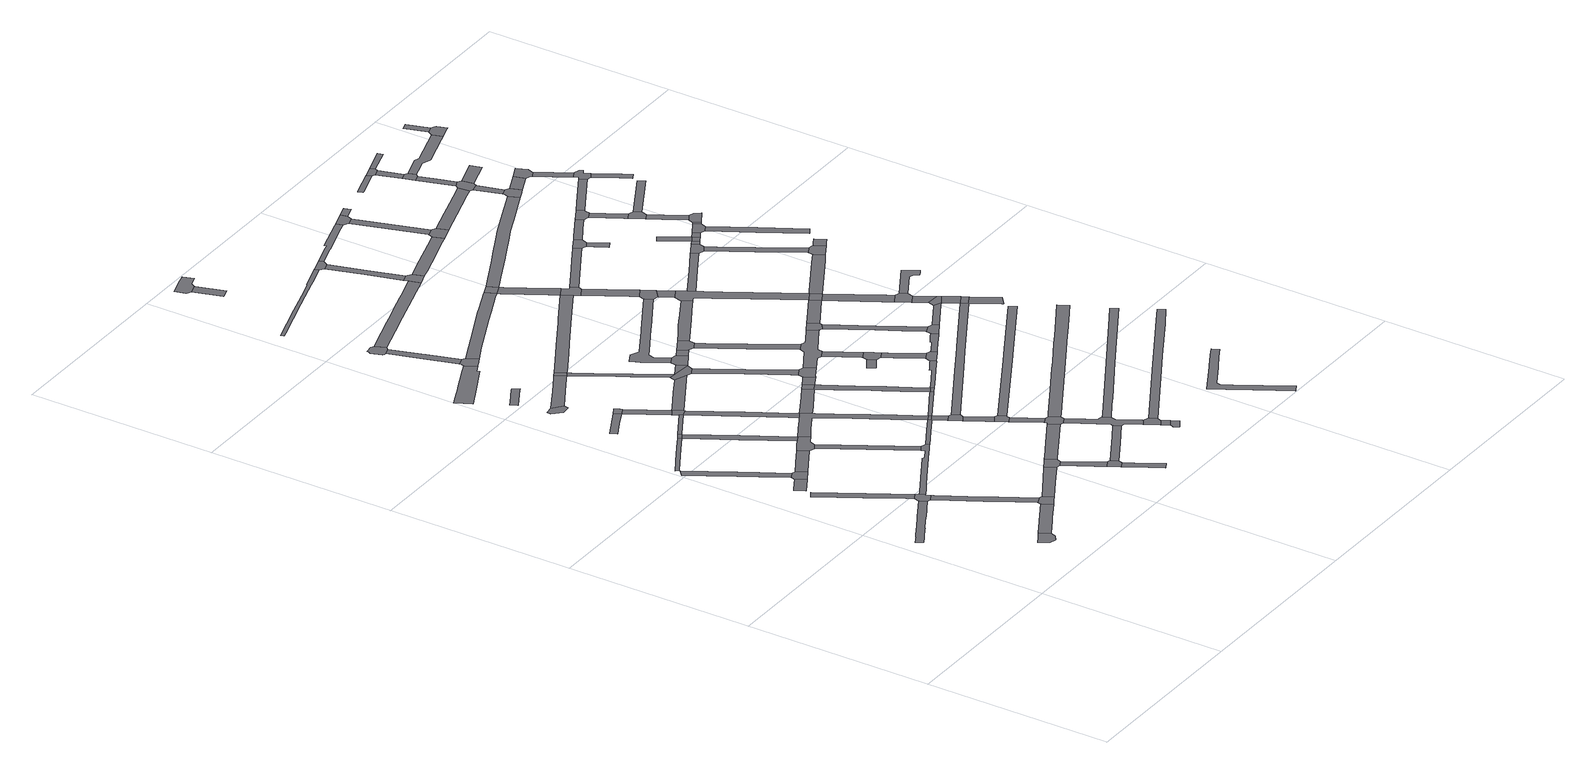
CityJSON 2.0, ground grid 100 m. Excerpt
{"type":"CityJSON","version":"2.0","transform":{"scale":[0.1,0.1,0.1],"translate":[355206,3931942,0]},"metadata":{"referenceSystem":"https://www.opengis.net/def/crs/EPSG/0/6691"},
"CityObjects":{
"road1":{"type":"Road","attributes":{"RoadStructureAttribute.sectionType":"1"},"geometry":[{"type":"MultiSurface","lod":"1","boundaries":[[[0,1,2,3,4,5,6,7,8,9,10,11,12,13,14,15,16,17]]]}]},
"road2":{"type":"Road","geometry":[{"type":"MultiSurface","lod":"1","boundaries":[[[18,19,20,21,22,23,24]]]}]},
"road3":{"type":"Road","attributes":{"RoadStructureAttribute.sectionType":"1"},"geometry":[{"type":"MultiSurface","lod":"1","boundaries":[[[25,26,27,28,29,30,31,32,33]]]}]},
"road4":{"type":"Road","attributes":{"RoadStructureAttribute.sectionType":"1"},"geometry":[{"type":"MultiSurface","lod":"1","boundaries":[[[34,35,36,37,38,39]]]}]},
"road5":{"type":"Road","attributes":{"RoadStructureAttribute.sectionType":"1"},"geometry":[{"type":"MultiSurface","lod":"1","boundaries":[[[40,41,42,43,44,45,46,47,48,49]]]}]},
"road6":{"type":"Road","attributes":{"RoadStructureAttribute.sectionType":"1"},"geometry":[{"type":"MultiSurface","lod":"1","boundaries":[[[50,51,19,18,52,53,54,55]]]}]},
"road7":{"type":"Road","geometry":[{"type":"MultiSurface","lod":"1","boundaries":[[[29,28,9,8,56,57,58,59,60]]]}]},
"road8":{"type":"Road","geometry":[{"type":"MultiSurface","lod":"1","boundaries":[[[45,44,36,35,61,62]]]}]},
"road9":{"type":"Road","attributes":{"RoadStructureAttribute.sectionType":"1"},"geometry":[{"type":"MultiSurface","lod":"1","boundaries":[[[56,63,64,65,66,67,68,69,70,71,72,57]]]}]},
"road10":{"type":"Road","attributes":{"RoadStructureAttribute.sectionType":"1"},"geometry":[{"type":"MultiSurface","lod":"1","boundaries":[[[73,74,75,76,77,78,79,80]]]}]},
"road11":{"type":"Road","geometry":[{"type":"MultiSurface","lod":"1","boundaries":[[[54,81,82,83,68,67,55]]]}]},
"road12":{"type":"Road","attributes":{"RoadStructureAttribute.sectionType":"1"},"geometry":[{"type":"MultiSurface","lod":"1","boundaries":[[[61,84,85,86,87,88,62]]]}]},
"road13":{"type":"Road","geometry":[{"type":"MultiSurface","lod":"1","boundaries":[[[89,76,75,90]]]}]},
"road14":{"type":"Road","geometry":[{"type":"MultiSurface","lod":"1","boundaries":[[[59,91,92,93,94,95,96,97,98,99,100,101,102,103,104,105,106,107,108,109,110,60]]]}]},
"road15":{"type":"Road","attributes":{"RoadStructureAttribute.sectionType":"1"},"geometry":[{"type":"MultiSurface","lod":"1","boundaries":[[[111,112,113,114,115]]]}]},
"road16":{"type":"Road","attributes":{"RoadStructureAttribute.sectionType":"1"},"geometry":[{"type":"MultiSurface","lod":"1","boundaries":[[[75,116,117,118,119,90]]]}]},
"road17":{"type":"Road","attributes":{"RoadStructureAttribute.sectionType":"1"},"geometry":[{"type":"MultiSurface","lod":"1","boundaries":[[[120,121,83,82,122,123]]]}]},
"road18":{"type":"Road","geometry":[{"type":"MultiSurface","lod":"1","boundaries":[[[124,125,126,127,128,129]]]}]},
"road19":{"type":"Road","geometry":[{"type":"MultiSurface","lod":"1","boundaries":[[[130,131,132,118,117,133,87,86,134,135,136]]]}]},
"road20":{"type":"Road","geometry":[{"type":"MultiSurface","lod":"1","boundaries":[[[137,138,139,140,141,142,143]]]}]},
"road21":{"type":"Road","attributes":{"RoadStructureAttribute.sectionType":"1"},"geometry":[{"type":"MultiSurface","lod":"1","boundaries":[[[135,144,102,101,145,136]]]}]},
"road22":{"type":"Road","geometry":[{"type":"MultiSurface","lod":"1","boundaries":[[[146,147,148,111,115]]]}]},
"road23":{"type":"Road","attributes":{"RoadStructureAttribute.sectionType":"1"},"geometry":[{"type":"MultiSurface","lod":"1","boundaries":[[[149,150,146,115]]]}]},
"road24":{"type":"Road","attributes":{"RoadStructureAttribute.sectionType":"1"},"geometry":[{"type":"MultiSurface","lod":"1","boundaries":[[[151,152,153,154,155,156,157,158,159,160,161,162,163]]]}]},
"road25":{"type":"Road","attributes":{"RoadStructureAttribute.sectionType":"1"},"geometry":[{"type":"MultiSurface","lod":"1","boundaries":[[[164,165,166,167,168,169,170,171,89,90,172,170,173,174,175,176,177,178,179]]]}]},
"road26":{"type":"Road","geometry":[{"type":"MultiSurface","lod":"1","boundaries":[[[149,180,171,170,169,181,182,150]]]}]},
"road27":{"type":"Road","geometry":[{"type":"MultiSurface","lod":"1","boundaries":[[[183,184,185,120,123,186,187,188,189]]]}]},
"road28":{"type":"Road","attributes":{"RoadStructureAttribute.sectionType":"1"},"geometry":[{"type":"MultiSurface","lod":"1","boundaries":[[[190,191,192,129,128,193,194,195]]]}]},
"road29":{"type":"Road","attributes":{"RoadStructureAttribute.sectionType":"1"},"geometry":[{"type":"MultiSurface","lod":"1","boundaries":[[[196,197,187,186,198,199,200]]]}]},
"road30":{"type":"Road","geometry":[{"type":"MultiSurface","lod":"1","boundaries":[[[199,201,202,203,204,200]]]}]},
"road31":{"type":"Road","geometry":[{"type":"MultiSurface","lod":"1","boundaries":[[[205,206,118,132,207,208,209,210,211,212,213,214,215,216,217,218,219,220,221,222,223,224,225,164,179]]]}]},
"road32":{"type":"Road","attributes":{"RoadStructureAttribute.sectionType":"1"},"geometry":[{"type":"MultiSurface","lod":"1","boundaries":[[[201,226,227,228,229,202]]]}]},
"road33":{"type":"Road","geometry":[{"type":"MultiSurface","lod":"1","boundaries":[[[230,231,232,233,234,235,236,237,238,239]]]}]},
"road34":{"type":"Road","attributes":{"RoadStructureAttribute.sectionType":"1"},"geometry":[{"type":"MultiSurface","lod":"1","boundaries":[[[235,240,241,242,243,244,245,246,247,236]]]}]},
"road35":{"type":"Road","attributes":{"RoadStructureAttribute.sectionType":"1"},"geometry":[{"type":"MultiSurface","lod":"1","boundaries":[[[248,249,250,150,182,251,252,253,254]]]}]},
"road36":{"type":"Road","attributes":{"RoadStructureAttribute.sectionType":"1"},"geometry":[{"type":"MultiSurface","lod":"1","boundaries":[[[255,256,257,217,258,99,98,259,260,261,262,257,263]]]}]},
"road37":{"type":"Road","geometry":[{"type":"MultiSurface","lod":"1","boundaries":[[[264,158,157,265,266,267,268,244,243]]]}]},
"road38":{"type":"Road","geometry":[{"type":"MultiSurface","lod":"1","boundaries":[[[269,270,190,195]]]}]},
"road39":{"type":"Road","attributes":{"RoadStructureAttribute.sectionType":"1"},"geometry":[{"type":"MultiSurface","lod":"1","boundaries":[[[271,272,189,188,273,274,275,276,277,278]]]}]},
"road40":{"type":"Road","attributes":{"RoadStructureAttribute.sectionType":"1"},"geometry":[{"type":"MultiSurface","lod":"1","boundaries":[[[279,280,281,269,195,282,283,284,285,286]]]}]},
"road41":{"type":"Road","geometry":[{"type":"MultiSurface","lod":"1","boundaries":[[[217,257,256,218]]]}]},
"road42":{"type":"Road","attributes":{"RoadStructureAttribute.sectionType":"1"},"geometry":[{"type":"MultiSurface","lod":"1","boundaries":[[[287,288,289,290,291,204,203]]]}]},
"road43":{"type":"Road","geometry":[{"type":"MultiSurface","lod":"1","boundaries":[[[292,293,294,295,255,263]]]}]},
"road44":{"type":"Road","attributes":{"RoadStructureAttribute.sectionType":"1"},"geometry":[{"type":"MultiSurface","lod":"1","boundaries":[[[296,293,292,297,298,299]]]}]},
"road45":{"type":"Road","geometry":[{"type":"MultiSurface","lod":"1","boundaries":[[[286,285,300,254,253,301,302,303,304]]]}]},
"road46":{"type":"Road","geometry":[{"type":"MultiSurface","lod":"1","boundaries":[[[305,306,307,308,299,298,309,310]]]}]},
"road47":{"type":"Road","attributes":{"RoadStructureAttribute.sectionType":"1"},"geometry":[{"type":"MultiSurface","lod":"1","boundaries":[[[311,312,313,314,315,316,317,318,319,320,164,225,321,322,317,323,324,325,326,327,328,329]]]}]},
"road48":{"type":"Road","attributes":{"RoadStructureAttribute.sectionType":"1"},"geometry":[{"type":"MultiSurface","lod":"1","boundaries":[[[330,331,305,310]]]}]},
"road49":{"type":"Road","attributes":{"RoadStructureAttribute.sectionType":"1"},"geometry":[{"type":"MultiSurface","lod":"1","boundaries":[[[304,332,333,286]]]}]},
"road50":{"type":"Road","geometry":[{"type":"MultiSurface","lod":"1","boundaries":[[[316,334,318,317]]]}]},
"road51":{"type":"Road","attributes":{"RoadStructureAttribute.sectionType":"1"},"geometry":[{"type":"MultiSurface","lod":"1","boundaries":[[[328,335,218,256,336,337]]]}]},
"road52":{"type":"Road","geometry":[{"type":"MultiSurface","lod":"1","boundaries":[[[277,338,339,340,341,331,330,342,343,278]]]}]},
"road53":{"type":"Road","attributes":{"RoadStructureAttribute.sectionType":"1"},"geometry":[{"type":"MultiSurface","lod":"1","boundaries":[[[344,345,334,316,346,347]]]}]},
"road54":{"type":"Road","attributes":{"RoadStructureAttribute.sectionType":"1"},"geometry":[{"type":"MultiSurface","lod":"1","boundaries":[[[348,349,350,303,302,351,352,353,354,355]]]}]},
"road55":{"type":"Road","geometry":[{"type":"MultiSurface","lod":"1","boundaries":[[[356,357,358,359,360,361,289,288,362,363,364,365,366,367,368,369,370,371,372,373,339,338]]]}]},
"road56":{"type":"Road","geometry":[{"type":"MultiSurface","lod":"1","boundaries":[[[374,333,332,375,376,377]]]}]},
"road57":{"type":"Road","attributes":{"RoadStructureAttribute.sectionType":"1"},"geometry":[{"type":"MultiSurface","lod":"1","boundaries":[[[378,379,380,381]]]}]},
"road58":{"type":"Road","attributes":{"RoadStructureAttribute.sectionType":"1"},"geometry":[{"type":"MultiSurface","lod":"1","boundaries":[[[382,383,384,385,386,387,388,389,390,391,392,393,394,395,396,397,398,399,400,401,402,403,404]]]}]},
"road59":{"type":"Road","geometry":[{"type":"MultiSurface","lod":"1","boundaries":[[[405,406,407,378,381,408,409,410,411,412]]]}]},
"road60":{"type":"Road","attributes":{"RoadStructureAttribute.sectionType":"1"},"geometry":[{"type":"MultiSurface","lod":"1","boundaries":[[[413,414,415,416,417,418,238,237,419,420,421,422,423,424,425]]]}]},
"road61":{"type":"Road","attributes":{"RoadStructureAttribute.sectionType":"1"},"geometry":[{"type":"MultiSurface","lod":"1","boundaries":[[[426,427,428,429,430,431,432,433,268,267,434,435,436,437,438,439,440,441]]]}]},
"road62":{"type":"Road","geometry":[{"type":"MultiSurface","lod":"1","boundaries":[[[364,363,442,443,444,445]]]}]},
"road63":{"type":"Road","geometry":[{"type":"MultiSurface","lod":"1","boundaries":[[[354,344,347,446,447,448,449,450,355]]]}]},
"road64":{"type":"Road","geometry":[{"type":"MultiSurface","lod":"1","boundaries":[[[328,337,451,329]]]}]},
"road65":{"type":"Road","attributes":{"RoadStructureAttribute.sectionType":"1"},"geometry":[{"type":"MultiSurface","lod":"1","boundaries":[[[452,443,442,453]]]}]},
"road66":{"type":"Road","attributes":{"RoadStructureAttribute.sectionType":"1"},"geometry":[{"type":"MultiSurface","lod":"1","boundaries":[[[375,454,455,376]]]}]},
"road67":{"type":"Road","geometry":[{"type":"MultiSurface","lod":"1","boundaries":[[[456,452,453,457,458,459,460,461]]]}]},
"road68":{"type":"Road","attributes":{"RoadStructureAttribute.sectionType":"1"},"geometry":[{"type":"MultiSurface","lod":"1","boundaries":[[[462,463,464,465,466,270,269,467,468,469,470,471,472,473]]]}]},
"road69":{"type":"Road","geometry":[{"type":"MultiSurface","lod":"1","boundaries":[[[474,475,476,455,454,477,478]]]}]},
"road70":{"type":"Road","attributes":{"RoadStructureAttribute.sectionType":"1"},"geometry":[{"type":"MultiSurface","lod":"1","boundaries":[[[479,480,481,482,483,484,485,486,487,488,489,490,491,492,374,377]]]}]},
"road71":{"type":"Road","attributes":{"RoadStructureAttribute.sectionType":"1"},"geometry":[{"type":"MultiSurface","lod":"1","boundaries":[[[451,493,494,495,496,497,498,499,500,501,502,503,329]]]}]},
"road72":{"type":"Road","attributes":{"RoadStructureAttribute.sectionType":"1"},"geometry":[{"type":"MultiSurface","lod":"1","boundaries":[[[504,505,474,478,506,507,508,509]]]}]},
"road73":{"type":"Road","geometry":[{"type":"MultiSurface","lod":"1","boundaries":[[[510,511,512,513,514]]]}]},
"road74":{"type":"Road","attributes":{"RoadStructureAttribute.sectionType":"1"},"geometry":[{"type":"MultiSurface","lod":"1","boundaries":[[[515,516,517,518,519]]]}]},
"road75":{"type":"Road","geometry":[{"type":"MultiSurface","lod":"1","boundaries":[[[508,520,521,449,448,522,519,518,523,524,525,526,527,528,529,509]]]}]},
"road76":{"type":"Road","geometry":[{"type":"MultiSurface","lod":"1","boundaries":[[[530,531,532,517,516,510,514]]]}]},
"road77":{"type":"Road","attributes":{"RoadStructureAttribute.sectionType":"1"},"geometry":[{"type":"MultiSurface","lod":"1","boundaries":[[[533,534,535,531,530,536,537]]]}]},
"road78":{"type":"Road","attributes":{"RoadStructureAttribute.sectionType":"1"},"geometry":[{"type":"MultiSurface","lod":"1","boundaries":[[[538,539,540,541,542,476,475,543,544,545,546,547]]]}]},
"road79":{"type":"Road","geometry":[{"type":"MultiSurface","lod":"1","boundaries":[[[498,497,548,549,550,551,533,537]]]}]},
"road80":{"type":"Road","geometry":[{"type":"MultiSurface","lod":"1","boundaries":[[[552,396,395,553,554,555,556]]]}]},
"road81":{"type":"Road","attributes":{"RoadStructureAttribute.sectionType":"1"},"geometry":[{"type":"MultiSurface","lod":"1","boundaries":[[[557,558,554,553,559,560]]]}]},
"road82":{"type":"Road","geometry":[{"type":"MultiSurface","lod":"1","boundaries":[[[561,562,426,441]]]}]},
"road83":{"type":"Road","geometry":[{"type":"MultiSurface","lod":"1","boundaries":[[[425,424,563,564,557,560]]]}]},
"road84":{"type":"Road","attributes":{"RoadStructureAttribute.sectionType":"1"},"geometry":[{"type":"MultiSurface","lod":"1","boundaries":[[[565,566,567,568,569,570,308,307]]]}]},
"road85":{"type":"Road","attributes":{"RoadStructureAttribute.sectionType":"1"},"geometry":[{"type":"MultiSurface","lod":"1","boundaries":[[[441,571,572,473,573,574,575,576,561]]]}]},
"road86":{"type":"Road","attributes":{"RoadStructureAttribute.sectionType":"1"},"geometry":[{"type":"MultiSurface","lod":"1","boundaries":[[[577,578,579,580,581,582,583,584,585,586,295,294,587,588,589,580,590,591]]]}]},
"road87":{"type":"Road","geometry":[{"type":"MultiSurface","lod":"1","boundaries":[[[592,593,594,595,527,526]]]}]},
"road88":{"type":"Road","geometry":[{"type":"MultiSurface","lod":"1","boundaries":[[[596,597,598,599,573,473,472,600,601]]]}]},
"road89":{"type":"Road","attributes":{"RoadStructureAttribute.sectionType":"1"},"geometry":[{"type":"MultiSurface","lod":"1","boundaries":[[[602,603,604,605,606,607,608,609,341,340,610,611,612,613,614,615,616,617]]]}]},
"road90":{"type":"Road","attributes":{"RoadStructureAttribute.sectionType":"1"},"geometry":[{"type":"MultiSurface","lod":"1","boundaries":[[[618,619,620,621,622,623,624,625,551,550]]]}]},
"road91":{"type":"Road","attributes":{"RoadStructureAttribute.sectionType":"1"},"geometry":[{"type":"MultiSurface","lod":"1","boundaries":[[[600,626,627,628,629,630,631,601]]]}]},
"road92":{"type":"Road","attributes":{"RoadStructureAttribute.sectionType":"1"},"geometry":[{"type":"MultiSurface","lod":"1","boundaries":[[[367,632,633,634,635,636,637,638,639,368]]]}]},
"road93":{"type":"Road","attributes":{"RoadStructureAttribute.sectionType":"1"},"geometry":[{"type":"MultiSurface","lod":"1","boundaries":[[[640,641,642,593,592,643,644,645,646,647]]]}]},
"road94":{"type":"Road","geometry":[{"type":"MultiSurface","lod":"1","boundaries":[[[629,628,485,484,648,649,650]]]}]},
"road95":{"type":"Road","attributes":{"RoadStructureAttribute.sectionType":"1"},"geometry":[{"type":"MultiSurface","lod":"1","boundaries":[[[651,652,653,654,655,656,657,658,659,660,661,662,663,664,665,666,667,668,669,670,671,672]]]}]},
"road96":{"type":"Road","geometry":[{"type":"MultiSurface","lod":"1","boundaries":[[[650,649,673,674]]]}]},
"road97":{"type":"Road","attributes":{"RoadStructureAttribute.sectionType":"1"},"geometry":[{"type":"MultiSurface","lod":"1","boundaries":[[[675,676,677,678,445,444,679,680,681,682]]]}]},
"road98":{"type":"Road","attributes":{"RoadStructureAttribute.sectionType":"1"},"geometry":[{"type":"MultiSurface","lod":"1","boundaries":[[[683,684,685,686,556,555,687,688,689,690,691]]]}]},
"road99":{"type":"Road","geometry":[{"type":"MultiSurface","lod":"1","boundaries":[[[646,621,620,692,693,647]]]}]},
"road100":{"type":"Road","attributes":{"RoadStructureAttribute.sectionType":"1"},"geometry":[{"type":"MultiSurface","lod":"1","boundaries":[[[694,695,696,697,698,699,700,701,702,564,563]]]}]},
"road101":{"type":"Road","attributes":{"RoadStructureAttribute.sectionType":"1"},"geometry":[{"type":"MultiSurface","lod":"1","boundaries":[[[703,595,594,704,705,706,707]]]}]},
"road102":{"type":"Road","attributes":{"RoadStructureAttribute.sectionType":"1"},"geometry":[{"type":"MultiSurface","lod":"1","boundaries":[[[708,674,673,538,547,709,710,711,712,713,707,714,715,716,717,718,719]]]}]},
"road103":{"type":"Road","attributes":{"RoadStructureAttribute.sectionType":"1"},"geometry":[{"type":"MultiSurface","lod":"1","boundaries":[[[720,721,722,723,724,725,597,596]]]}]},
"road104":{"type":"Road","geometry":[{"type":"MultiSurface","lod":"1","boundaries":[[[714,707,706,726]]]}]},
"road105":{"type":"Road","attributes":{"RoadStructureAttribute.sectionType":"1"},"geometry":[{"type":"MultiSurface","lod":"1","boundaries":[[[727,728,693,692,729,730]]]}]},
"road106":{"type":"Road","attributes":{"RoadStructureAttribute.sectionType":"1"},"geometry":[{"type":"MultiSurface","lod":"1","boundaries":[[[706,731,732,733,734,735,736,737,726]]]}]},
"road107":{"type":"Road","attributes":{"RoadStructureAttribute.sectionType":"1"},"geometry":[{"type":"MultiSurface","lod":"1","boundaries":[[[738,739,740,741,742,743,708,719]]]}]},
"road108":{"type":"Road","geometry":[{"type":"MultiSurface","lod":"1","boundaries":[[[690,744,745,746,747,691]]]}]},
"road109":{"type":"Road","attributes":{"RoadStructureAttribute.sectionType":"1"},"geometry":[{"type":"MultiSurface","lod":"1","boundaries":[[[748,749,750,751,745,744]]]}]},
"road110":{"type":"Road","geometry":[{"type":"MultiSurface","lod":"1","boundaries":[[[752,750,749,699,698,753]]]}]},
"road111":{"type":"Road","attributes":{"RoadStructureAttribute.sectionType":"1"},"geometry":[{"type":"MultiSurface","lod":"1","boundaries":[[[754,755,756,757,758,759,760,761,762,763,764,765,766,767,768,769,770,562,561]]]}]},
"road112":{"type":"Road","geometry":[{"type":"MultiSurface","lod":"1","boundaries":[[[735,734,771,772,773,774]]]}]},
"road113":{"type":"Road","geometry":[{"type":"MultiSurface","lod":"1","boundaries":[[[775,776,777,727,730]]]}]},
"road114":{"type":"Road","attributes":{"RoadStructureAttribute.sectionType":"1"},"geometry":[{"type":"MultiSurface","lod":"1","boundaries":[[[772,771,777,776]]]}]},
"road115":{"type":"Road","attributes":{"RoadStructureAttribute.sectionType":"1"},"geometry":[{"type":"MultiSurface","lod":"1","boundaries":[[[778,581,779,775,730]]]}]},
"road116":{"type":"Road","attributes":{"RoadStructureAttribute.sectionType":"1"},"geometry":[{"type":"MultiSurface","lod":"1","boundaries":[[[780,781,747,746]]]}]},
"road117":{"type":"Road","geometry":[{"type":"MultiSurface","lod":"1","boundaries":[[[581,580,579,779]]]}]},
"road118":{"type":"Road","geometry":[{"type":"MultiSurface","lod":"1","boundaries":[[[782,783,723,722,784,785,786]]]}]},
"road119":{"type":"Road","geometry":[{"type":"MultiSurface","lod":"1","boundaries":[[[784,787,788,789,785]]]}]},
"road120":{"type":"Road","attributes":{"RoadStructureAttribute.sectionType":"1"},"geometry":[{"type":"MultiSurface","lod":"1","boundaries":[[[790,791,792,793,794,795,796,714,726]]]}]},
"road121":{"type":"Road","attributes":{"RoadStructureAttribute.sectionType":"1"},"geometry":[{"type":"MultiSurface","lod":"1","boundaries":[[[773,797,798,799,800,801,802,803,804,774]]]}]},
"road122":{"type":"Road","geometry":[{"type":"MultiSurface","lod":"1","boundaries":[[[805,806,807,808,809,810,741,740]]]}]},
"road123":{"type":"Road","attributes":{"RoadStructureAttribute.sectionType":"1"},"geometry":[{"type":"MultiSurface","lod":"1","boundaries":[[[811,812,813,782,786,814,815,816]]]}]},
"road124":{"type":"Road","attributes":{"RoadStructureAttribute.sectionType":"1"},"geometry":[{"type":"MultiSurface","lod":"1","boundaries":[[[817,818,819,820,821,822,823,752,753]]]}]},
"road125":{"type":"Road","attributes":{"RoadStructureAttribute.sectionType":"1"},"geometry":[{"type":"MultiSurface","lod":"1","boundaries":[[[809,808,824,825]]]}]},
"road126":{"type":"Road","geometry":[{"type":"MultiSurface","lod":"1","boundaries":[[[826,827,825,828]]]}]},
"road127":{"type":"Road","attributes":{"RoadStructureAttribute.sectionType":"1"},"geometry":[{"type":"MultiSurface","lod":"1","boundaries":[[[829,830,807,806,831,832,833]]]}]},
"road128":{"type":"Road","geometry":[{"type":"MultiSurface","lod":"1","boundaries":[[[825,824,834,835,828]]]}]},
"road129":{"type":"Road","attributes":{"RoadStructureAttribute.sectionType":"1"},"geometry":[{"type":"MultiSurface","lod":"1","boundaries":[[[836,828,835,837]]]}]},
"road130":{"type":"Road","geometry":[{"type":"MultiSurface","lod":"1","boundaries":[[[832,793,792,838,839,833]]]}]},
"road131":{"type":"Road","geometry":[{"type":"MultiSurface","lod":"1","boundaries":[[[840,841,842,843,844,811,816,845]]]}]},
"road132":{"type":"Road","attributes":{"RoadStructureAttribute.sectionType":"1"},"geometry":[{"type":"MultiSurface","lod":"1","boundaries":[[[846,847,848,849,850,851,852]]]}]},
"road133":{"type":"Road","geometry":[{"type":"MultiSurface","lod":"1","boundaries":[[[853,854,836,837,855,856]]]}]},
"road134":{"type":"Road","attributes":{"RoadStructureAttribute.sectionType":"1"},"geometry":[{"type":"MultiSurface","lod":"1","boundaries":[[[857,858,859,860,840,845]]]}]},
"road135":{"type":"Road","attributes":{"RoadStructureAttribute.sectionType":"1"},"geometry":[{"type":"MultiSurface","lod":"1","boundaries":[[[861,862,863,864,839,838]]]}]},
"road136":{"type":"Road","geometry":[{"type":"MultiSurface","lod":"1","boundaries":[[[865,866,867,868,859,858]]]}]},
"road137":{"type":"Road","attributes":{"RoadStructureAttribute.sectionType":"1"},"geometry":[{"type":"MultiSurface","lod":"1","boundaries":[[[853,869,870,854]]]}]},
"road138":{"type":"Road","attributes":{"RoadStructureAttribute.sectionType":"1"},"geometry":[{"type":"MultiSurface","lod":"1","boundaries":[[[871,872,873,874,866,865]]]}]},
"road139":{"type":"Road","attributes":{"RoadStructureAttribute.sectionType":"1"},"geometry":[{"type":"MultiSurface","lod":"1","boundaries":[[[855,875,876,877,878,879,880,856]]]}]},
"road140":{"type":"Road","attributes":{"RoadStructureAttribute.sectionType":"1"},"geometry":[{"type":"MultiSurface","lod":"1","boundaries":[[[881,882,883,884]]]}]},
"road141":{"type":"Road","geometry":[{"type":"MultiSurface","lod":"1","boundaries":[[[851,885,886,887,888,852]]]}]},
"road142":{"type":"Road","geometry":[{"type":"MultiSurface","lod":"1","boundaries":[[[889,890,891,820,819,883,882,892]]]}]},
"road143":{"type":"Road","geometry":[{"type":"MultiSurface","lod":"1","boundaries":[[[893,763,762,894,895,896,881,884]]]}]},
"road144":{"type":"Road","attributes":{"RoadStructureAttribute.sectionType":"1"},"geometry":[{"type":"MultiSurface","lod":"1","boundaries":[[[886,885,897,898]]]}]},
"road145":{"type":"Road","attributes":{"RoadStructureAttribute.sectionType":"1"},"geometry":[{"type":"MultiSurface","lod":"1","boundaries":[[[899,900,901,902,891,890]]]}]},
"road146":{"type":"Road","geometry":[{"type":"MultiSurface","lod":"1","boundaries":[[[898,897,903,901,900,904,905]]]}]},
"road147":{"type":"Road","geometry":[{"type":"MultiSurface","lod":"1","boundaries":[[[906,907,873,872,870,869]]]}]},
"road148":{"type":"Road","attributes":{"RoadStructureAttribute.sectionType":"1"},"geometry":[{"type":"MultiSurface","lod":"1","boundaries":[[[908,909,843,842,910,911]]]}]},
"road149":{"type":"Road","attributes":{"RoadStructureAttribute.sectionType":"1"},"geometry":[{"type":"MultiSurface","lod":"1","boundaries":[[[912,913,896,895]]]}]},
"road150":{"type":"Road","attributes":{"RoadStructureAttribute.sectionType":"1"},"geometry":[{"type":"MultiSurface","lod":"1","boundaries":[[[914,915,888,887]]]}]},
"road151":{"type":"Road","attributes":{"RoadStructureAttribute.sectionType":"1"},"geometry":[{"type":"MultiSurface","lod":"1","boundaries":[[[916,917,889,892]]]}]},
"road152":{"type":"Road","attributes":{"RoadStructureAttribute.sectionType":"1"},"geometry":[{"type":"MultiSurface","lod":"1","boundaries":[[[918,919,920,921,868,867]]]}]},
"road153":{"type":"Road","geometry":[{"type":"MultiSurface","lod":"1","boundaries":[[[922,923,924,925,913,912,926,927]]]}]},
"road154":{"type":"Road","attributes":{"RoadStructureAttribute.sectionType":"1"},"geometry":[{"type":"MultiSurface","lod":"1","boundaries":[[[928,929,930,931,922,927]]]}]},
"road155":{"type":"Road","attributes":{"RoadStructureAttribute.sectionType":"1"},"geometry":[{"type":"MultiSurface","lod":"1","boundaries":[[[904,932,933,934,935,936,937,938,939,940,905]]]}]},
"road156":{"type":"Road","geometry":[{"type":"MultiSurface","lod":"1","boundaries":[[[941,942,943,944,945,946,930,929,947,908,911]]]}]},
"road157":{"type":"Road","attributes":{"RoadStructureAttribute.sectionType":"1"},"geometry":[{"type":"MultiSurface","lod":"1","boundaries":[[[948,949,942,941,950,951,952]]]}]},
"road158":{"type":"Road","attributes":{"RoadStructureAttribute.sectionType":"1"},"geometry":[{"type":"MultiSurface","lod":"1","boundaries":[[[953,954,955,956]]]}]},
"road159":{"type":"Road","geometry":[{"type":"MultiSurface","lod":"1","boundaries":[[[957,958,959,953,956,960,937,936]]]}]}
},
"vertices":[
[102,724,0],[140,746,0],[147,750,0],[204,784,0],[212,788,0],[229,799,0],[305,842,0],[307,843,0],[433,916,0],[415,952,0],[288,879,0],[282,875,0],[209,833,0],[202,829,0],[193,824,0],[128,785,0],[127,784,0],[82,759,0],
[496,265,0],[466,317,0],[431,297,0],[392,274,0],[422,222,0],[456,213,0],[488,236,0],
[299,1189,0],[304,1180,0],[402,1014,0],[422,981,0],[456,1001,0],[339,1201,0],[334,1209,0],[208,1422,0],[173,1402,0],
[249,1472,0],[300,1502,0],[270,1553,0],[191,1508,0],[179,1501,0],[209,1449,0],
[13,2020,0],[74,1918,0],[146,1795,0],[199,1704,0],[276,1575,0],[310,1595,0],[233,1727,0],[181,1816,0],[111,1937,0],[44,2048,0],
[565,375,0],[557,371,0],[595,323,0],[620,337,0],[731,401,0],[700,454,0],
[452,911,0],[487,932,0],[474,953,0],[482,957,0],[467,982,0],
[361,1537,0],[330,1589,0],
[458,900,0],[577,694,0],[588,675,0],[600,656,0],[705,472,0],[742,490,0],[647,656,0],[623,696,0],[612,714,0],[494,920,0],
[46,2055,0],[216,2155,0],[303,2205,0],[293,2221,0],[223,2180,0],[210,2172,0],[173,2151,0],[33,2068,0],
[759,418,0],[789,435,0],[761,484,0],
[420,1572,0],[471,1602,0],[531,1637,0],[500,1689,0],[400,1630,0],
[326,2240,0],[337,2225,0],
[528,984,0],[561,1003,0],[622,1039,0],[719,1096,0],[821,1155,0],[835,1163,0],[872,1185,0],[885,1192,0],[876,1208,0],[869,1210,0],[850,1215,0],[816,1195,0],[825,1178,0],[811,1170,0],[762,1142,0],[757,1151,0],[698,1117,0],[603,1062,0],[599,1059,0],[487,994,0],
[325,2600,0],[161,2516,0],[178,2482,0],[261,2525,0],[345,2567,0],
[439,1969,0],[576,1733,0],[610,1753,0],[474,1989,0],
[998,626,0],[903,570,0],[901,500,0],[1028,574,0],
[169,2868,0],[163,2846,0],[208,2802,0],[256,2807,0],[263,2834,0],[209,2874,0],
[600,1671,0],[602,1678,0],[641,1701,0],[543,1714,0],[559,1629,0],[560,1629,0],[594,1649,0],
[150,3019,0],[271,3087,0],[282,3093,0],[262,3128,0],[251,3122,0],[152,3066,0],[131,3054,0],
[686,1415,0],[721,1435,0],
[382,2588,0],[376,2598,0],[363,2621,0],
[463,2363,0],[499,2384,0],
[45,3204,0],[48,3205,0],[146,3254,0],[169,3265,0],[317,3340,0],[311,3354,0],[350,3374,0],[320,3433,0],[277,3413,0],[134,3346,0],[125,3342,0],[39,3302,0],[6,3286,0],
[800,1864,0],[793,1875,0],[790,1880,0],[670,2087,0],[663,2098,0],[529,2329,0],[492,2315,0],[482,2331,0],[341,2227,0],[536,2239,0],[628,2079,0],[635,2066,0],[740,1886,0],[754,1863,0],[758,1855,0],[765,1844,0],
[478,2337,0],[526,2336,0],[529,2337,0],
[1050,658,0],[1039,651,0],[1038,650,0],[1049,569,0],[1084,589,0],[1090,611,0],[1061,664,0],
[472,3026,0],[450,3013,0],[347,2953,0],[377,2901,0],[480,2961,0],[503,2974,0],
[1182,420,0],[1161,456,0],[1132,427,0],[1160,379,0],[1196,400,0],
[1195,319,0],[1229,339,0],[1235,360,0],[1215,395,0],
[744,1831,0],[676,1791,0],[703,1738,0],[786,1786,0],[796,1792,0],[802,1782,0],[893,1626,0],[894,1625,0],[933,1557,0],[949,1531,0],[985,1469,0],[1019,1410,0],[1070,1321,0],[1106,1341,0],[1031,1469,0],[1019,1490,0],[968,1577,0],[926,1648,0],[837,1802,0],[831,1812,0],[833,1813,0],
[1218,279,0],[1300,139,0],[1334,158,0],[1258,289,0],
[191,3888,0],[192,3883,0],[183,3866,0],[199,3808,0],[212,3804,0],[219,3803,0],[257,3816,0],[270,3831,0],[247,3886,0],[231,3895,0],
[265,3660,0],[265,3659,0],[274,3626,0],[326,3461,0],[364,3472,0],[312,3640,0],[309,3652,0],[307,3660,0],
[740,2523,0],[639,2465,0],[524,2398,0],[669,2418,0],[768,2476,0],[809,2499,0],[745,2526,0],
[1153,1260,0],[1114,1325,0],[1080,1305,0],[992,1275,0],[925,1215,0],[930,1218,0],[987,1251,0],[1068,1298,0],[1118,1240,0],
[328,3453,0],[359,3378,0],[369,3383,0],[413,3405,0],[384,3462,0],
[526,2988,0],[496,3040,0],
[1139,709,0],[1081,675,0],[1155,649,0],[1156,650,0],[1189,669,0],[1192,670,0],[1372,774,0],[1342,827,0],
[685,2722,0],[644,2790,0],[537,2970,0],[532,2925,0],[623,2773,0],[657,2715,0],[753,2555,0],[787,2551,0],
[1376,442,0],[1517,525,0],[1497,560,0],[1411,509,0],[1356,477,0],
[1153,1179,0],[1188,1199,0],[1195,1220,0],[1171,1254,0],
[1241,1108,0],[1208,1086,0],[1228,1051,0],[1263,1071,0],
[749,2540,0],[830,2494,0],[838,2492,0],[877,2514,0],[885,2543,0],
[1298,1011,0],[1301,1027,0],[1303,1028,0],[1284,1066,0],[1252,1010,0],[1263,991,0],
[1287,1549,0],[1256,1603,0],[1228,1652,0],[1194,1711,0],[1074,1919,0],[1060,1944,0],[1025,1924,0],[995,1976,0],[928,1937,0],[818,1873,0],[845,1819,0],[952,1882,0],[1071,1843,0],[1160,1690,0],[1185,1647,0],[1205,1611,0],[1228,1571,0],[1296,1452,0],[1331,1472,0],
[1347,846,0],[1383,863,0],
[892,2547,0],[864,2596,0],
[1029,1996,0],
[1288,1447,0],[1297,1432,0],[1305,1437,0],
[1392,769,0],[1427,788,0],[1432,808,0],[1400,859,0],[1349,842,0],[1354,834,0],
[1091,2032,0],[1078,2024,0],[1075,1953,0],[1121,1979,0],
[1083,2172,0],[1007,2299,0],[921,2442,0],[841,2488,0],[968,2276,0],[1080,2090,0],[1098,2061,0],[1136,2084,0],
[1413,733,0],[1418,724,0],[1435,696,0],[1444,680,0],[1470,633,0],[1502,577,0],[1538,519,0],[1581,444,0],[1616,465,0],[1614,469,0],[1549,579,0],[1556,607,0],[1536,643,0],[1522,647,0],[1507,651,0],[1478,702,0],[1470,715,0],[1440,766,0],
[871,2624,0],[967,2592,0],[939,2640,0],[909,2646,0],
[213,4881,0],[258,4732,0],[306,4747,0],[261,4896,0],
[103,4294,0],[122,4300,0],[213,4329,0],[215,4330,0],[216,4330,0],[297,4356,0],[373,4380,0],[373,4381,0],[387,4385,0],[460,4408,0],[568,4442,0],[568,4441,0],[593,4449,0],[704,4484,0],[697,4506,0],[561,4463,0],[563,4459,0],[459,4426,0],[368,4397,0],[292,4373,0],[216,4349,0],[194,4342,0],[97,4312,0],
[171,4953,0],[169,4952,0],[187,4895,0],[260,4898,0],[274,4922,0],[323,4938,0],[305,4995,0],[267,4983,0],
[714,4033,0],[692,4026,0],[597,3996,0],[500,3966,0],[466,3955,0],[275,3895,0],[485,3898,0],[506,3905,0],[539,3915,0],[709,3969,0],[779,3991,0],[863,4017,0],[845,4075,0],
[946,3717,0],[937,3714,0],[801,3655,0],[799,3654,0],[783,3648,0],[644,3584,0],[546,3538,0],[481,3508,0],[505,3452,0],[552,3474,0],[744,3562,0],[811,3593,0],[935,3648,0],[946,3652,0],[968,3662,0],[969,3663,0],
[1623,373,0],[1658,394,0],[1664,416,0],[1648,456,0],
[1127,1983,0],[1127,1984,0],[1197,2024,0],[1166,2076,0],[1136,2083,0],
[1340,1457,0],
[1681,356,0],[1645,335,0],
[1013,2619,0],[982,2665,0],
[1695,332,0],[1642,321,0],[1639,312,0],[1654,287,0],[1667,295,0],[1703,317,0],
[923,3289,0],[894,3272,0],[714,3167,0],[650,3130,0],[548,3070,0],[540,2995,0],[681,3077,0],[764,3125,0],[921,3217,0],[924,3219,0],[1149,3351,0],[1120,3403,0],
[1082,2632,0],[1088,2662,0],[1059,2710,0],[1043,2609,0],[1043,2608,0],
[865,2722,0],[873,2752,0],[912,2775,0],[1075,2870,0],[1098,2883,0],[1322,3013,0],[1299,3053,0],[1052,2909,0],[1038,2900,0],[876,2807,0],[828,2826,0],[773,2796,0],[786,2770,0],[798,2748,0],
[1416,1500,0],[1484,1540,0],[1520,1561,0],[1552,1579,0],[1554,1581,0],[1539,1606,0],[1526,1599,0],[1474,1568,0],[1469,1566,0],[1475,1556,0],[1394,1509,0],
[1211,2418,0],[1109,2588,0],[1102,2510,0],[1171,2395,0],[1301,2179,0],[1340,2202,0],
[1392,1867,0],[1325,1825,0],[1341,1799,0],[1349,1786,0],[1413,1827,0],
[1397,1895,0],[1398,1893,0],[1437,1916,0],[1340,2083,0],[1301,2060,0],
[1295,2159,0],[1293,2151,0],[1272,2067,0],[1347,2112,0],[1423,2156,0],[1481,2190,0],[1500,2201,0],[1465,2250,0],[1394,2209,0],[1369,2195,0],
[1441,1820,0],[1480,1842,0],[1463,1872,0],
[1587,1659,0],[1578,1674,0],[1496,1815,0],[1472,1767,0],[1548,1636,0],
[1379,2895,0],[1235,2814,0],[1222,2806,0],[1172,2777,0],[1122,2747,0],[1116,2678,0],[1210,2733,0],[1252,2757,0],[1329,2802,0],[1407,2848,0],
[1586,1599,0],[1615,1616,0],[1630,1625,0],[1615,1651,0],
[707,4509,0],[729,4470,0],[767,4482,0],[782,4509,0],[775,4531,0],
[877,4110,0],[822,4294,0],[784,4282,0],[838,4099,0],
[1025,3686,0],[1001,3741,0],
[924,4037,0],[906,4094,0],
[1747,1282,0],[1886,1362,0],[2186,1534,0],[2164,1569,0],[1822,1374,0],[1727,1319,0],
[978,3646,0],[1093,3450,0],[1171,3433,0],[1145,3479,0],[1036,3668,0],[1032,3675,0],
[2219,1637,0],[2217,1641,0],[2141,1771,0],[2088,1741,0],[2068,1776,0],[1718,1572,0],[1707,1566,0],[1614,1512,0],[1525,1459,0],[1212,1277,0],[1574,1441,0],[1636,1477,0],[1699,1514,0],[2167,1606,0],[2171,1599,0],
[1518,2196,0],[1551,2218,0],[1556,2233,0],[1525,2286,0],
[1224,3368,0],[1209,3407,0],[1192,3398,0],[1182,3414,0],[1167,3320,0],[1219,3350,0],
[2298,1383,0],[2173,1309,0],[2052,1239,0],[1990,1203,0],[1841,1116,0],[1786,1084,0],[1621,988,0],[1427,875,0],[1458,824,0],[1515,857,0],[1817,1033,0],[1871,1064,0],[2085,1189,0],[2113,1205,0],[2264,1293,0],[2328,1330,0],
[1709,1671,0],[1722,1679,0],[1774,1709,0],[1755,1741,0],[1729,1726,0],[1687,1701,0],[1691,1694,0],[1631,1660,0],
[1285,3120,0],[1291,3110,0],[1307,3082,0],[1359,3113,0],[1343,3139,0],[1342,3141,0],
[1656,666,0],[1711,698,0],[1992,864,0],[2427,1121,0],[2406,1156,0],[2329,1111,0],[1971,899,0],[1561,658,0],
[1749,1873,0],[1724,1917,0],[1677,1999,0],[1643,1979,0],[1706,1868,0],[1740,1809,0],[1763,1770,0],[1799,1787,0],
[1350,3006,0],[1351,3006,0],[1398,3045,0],
[2269,29,0],[2190,164,0],[2176,188,0],[2169,199,0],[2118,286,0],[2087,340,0],[2092,359,0],[2217,432,0],[2220,433,0],[2231,440,0],[2297,478,0],[2364,517,0],[2347,554,0],[2291,522,0],[2211,476,0],[2200,469,0],[2199,470,0],[2020,368,0],[2066,290,0],[2131,181,0],[2138,168,0],[2232,8,0],
[1390,2938,0],[1443,2969,0],
[2517,963,0],[2479,941,0],[2126,735,0],[2082,709,0],[2102,673,0],[2166,710,0],[2424,860,0],[2539,928,0],
[1091,4645,0],[912,4589,0],[916,4575,0],[889,4567,0],[888,4542,0],[901,4546,0],[1080,4603,0],[1118,4615,0],[1107,4650,0],
[1844,1750,0],[1827,1779,0],
[968,4050,0],[1047,4075,0],[1196,4122,0],[1219,4130,0],[1272,4146,0],[1249,4202,0],[1174,4179,0],[1029,4133,0],[978,4117,0],
[1566,2310,0],[1605,2262,0],[1728,2334,0],[1740,2340,0],[1710,2393,0],
[1473,2919,0],[1434,2863,0],[1456,2825,0],[1479,2785,0],[1573,2626,0],[1575,2622,0],[1761,2422,0],[1628,2653,0],[1626,2656,0],[1555,2776,0],[1509,2855,0],[1491,2885,0],
[1384,3462,0],[1444,3496,0],[1537,3550,0],[1516,3586,0],[1422,3531,0],[1354,3491,0],
[1791,2370,0],
[1985,1871,0],[1977,1866,0],[2002,1842,0],[2022,1854,0],
[1780,2271,0],[1883,2092,0],[1891,2078,0],[1911,2044,0],[1964,2075,0],[1944,2110,0],[1943,2112,0],
[1656,2981,0],[1702,3007,0],[1796,3063,0],[1777,3096,0],[1689,3045,0],[1637,3015,0],
[1146,4600,0],[1185,4613,0],[1199,4640,0],[1188,4676,0],
[1183,4482,0],[1263,4229,0],[1302,4241,0],[1218,4509,0],
[1329,4228,0],[1347,4170,0],
[1026,3687,0],[1044,3697,0],[1107,3728,0],[1269,3807,0],[1295,3820,0],[1437,3891,0],[1492,3919,0],[1588,3962,0],[1784,4051,0],[1759,4106,0],[1605,4037,0],[1458,3970,0],[1394,3938,0],[1271,3876,0],[1241,3860,0],[1197,3838,0],[1062,3771,0],
[1952,1974,0],[2005,2005,0],[2012,2033,0],[1992,2068,0],
[2075,1886,0],[2065,1901,0],[1994,1904,0],
[2062,1787,0],[2121,1807,0],
[1262,4660,0],[1251,4695,0],
[1586,3627,0],[1568,3616,0],[1565,3543,0],[1599,3563,0],[1607,3592,0],
[1584,3509,0],[1617,3448,0],[1652,3467,0],
[2056,2523,0],[2074,2534,0],[2106,2553,0],[2075,2605,0],[2043,2586,0],[2006,2565,0],[1783,2436,0],
[2144,2110,0],[2173,2102,0],[2187,2077,0],[2206,2088,0],[2222,2097,0],[2207,2123,0],[2177,2175,0],[2083,2121,0],
[1825,3055,0],[1826,3054,0],[1862,3076,0],[1870,3105,0],[1850,3139,0],[1790,3104,0],
[1748,3721,0],[1659,3669,0],[1616,3644,0],[1681,3635,0],[1693,3643,0],[1768,3687,0],
[1484,4214,0],[1660,4269,0],[1706,4283,0],[1699,4345,0],[1676,4337,0],[1557,4300,0],[1465,4271,0],
[1891,3118,0],[1872,3151,0],
[1820,3312,0],[1786,3291,0],[1907,3172,0],
[1988,2869,0],[1894,3024,0],[1952,2847,0],[2082,2634,0],[2119,2655,0],
[1899,3122,0],[1926,3138,0],
[1939,3191,0],[1959,3157,0],
[2178,2595,0],[2148,2648,0],
[1834,3698,0],[1842,3728,0],[1842,3729,0],[1822,3763,0],[1778,3738,0],[1798,3679,0],
[1427,4727,0],[1416,4723,0],[1424,4697,0],[1430,4699,0],[1499,4721,0],[1577,4747,0],[1565,4771,0],
[2033,3200,0],[2013,3234,0],[1988,3150,0],[2025,3172,0],
[1882,3532,0],[1891,3518,0],[1926,3538,0],[1910,3565,0],
[2197,2606,0],[2231,2626,0],[2200,2679,0],[2170,2661,0],
[1933,3444,0],[1968,3465,0],[1977,3495,0],[1957,3530,0],
[2045,3208,0],[2026,3241,0],
[1971,3378,0],[2033,3270,0],[2069,3291,0],[2009,3394,0],
[2069,3008,0],[2108,2939,0],[2232,2722,0],[2270,2744,0],[2146,2960,0],[2082,3072,0],
[1804,4149,0],[1765,4284,0],[1723,4274,0],[1766,4137,0],
[1591,4738,0],[1632,4752,0],[1638,4766,0],[1630,4792,0],
[1765,4366,0],[1746,4377,0],[1709,4361,0],[1772,4304,0],
[1769,4127,0],[1821,4067,0],[1846,4079,0],[1828,4137,0],
[1631,4612,0],[1671,4625,0],
[1711,4489,0],[1688,4561,0],[1651,4549,0],[1693,4413,0],
[1636,4596,0],[1700,4577,0],[1688,4615,0],
[2119,3251,0],[2098,3283,0],
[2075,3910,0],[1885,3800,0],[1904,3765,0],[2095,3875,0],
[1946,4124,0],[1930,4183,0],
[1773,4809,0],[1764,4835,0],
[1922,4352,0],[1906,4410,0],
[2103,3565,0],[2229,3635,0],[2209,3670,0],[2083,3600,0],
[2011,4127,0],[2021,4158,0],[1996,4213,0],[1942,4189,0],[1975,4115,0],[1979,4108,0],
[2027,4025,0],[2077,3941,0],[2109,3960,0],[2061,4043,0],
[1734,4587,0],[1802,4609,0],[1849,4593,0],[2031,4650,0],[2065,4660,0],[2048,4713,0],[1831,4645,0],[1805,4654,0],[1745,4634,0],
[2117,3870,0],[2149,3889,0],[2144,3899,0],[2130,3921,0],[2153,3935,0],[2144,3951,0],[2090,3919,0],
[2249,3718,0],[2222,3764,0],[2122,3862,0],[2186,3753,0],[2217,3699,0],
[2100,4752,0],[2063,4871,0],[2025,4859,0],[2062,4739,0],
[2114,4676,0],[2143,4685,0],[2127,4738,0],[2058,4732,0]
]}
